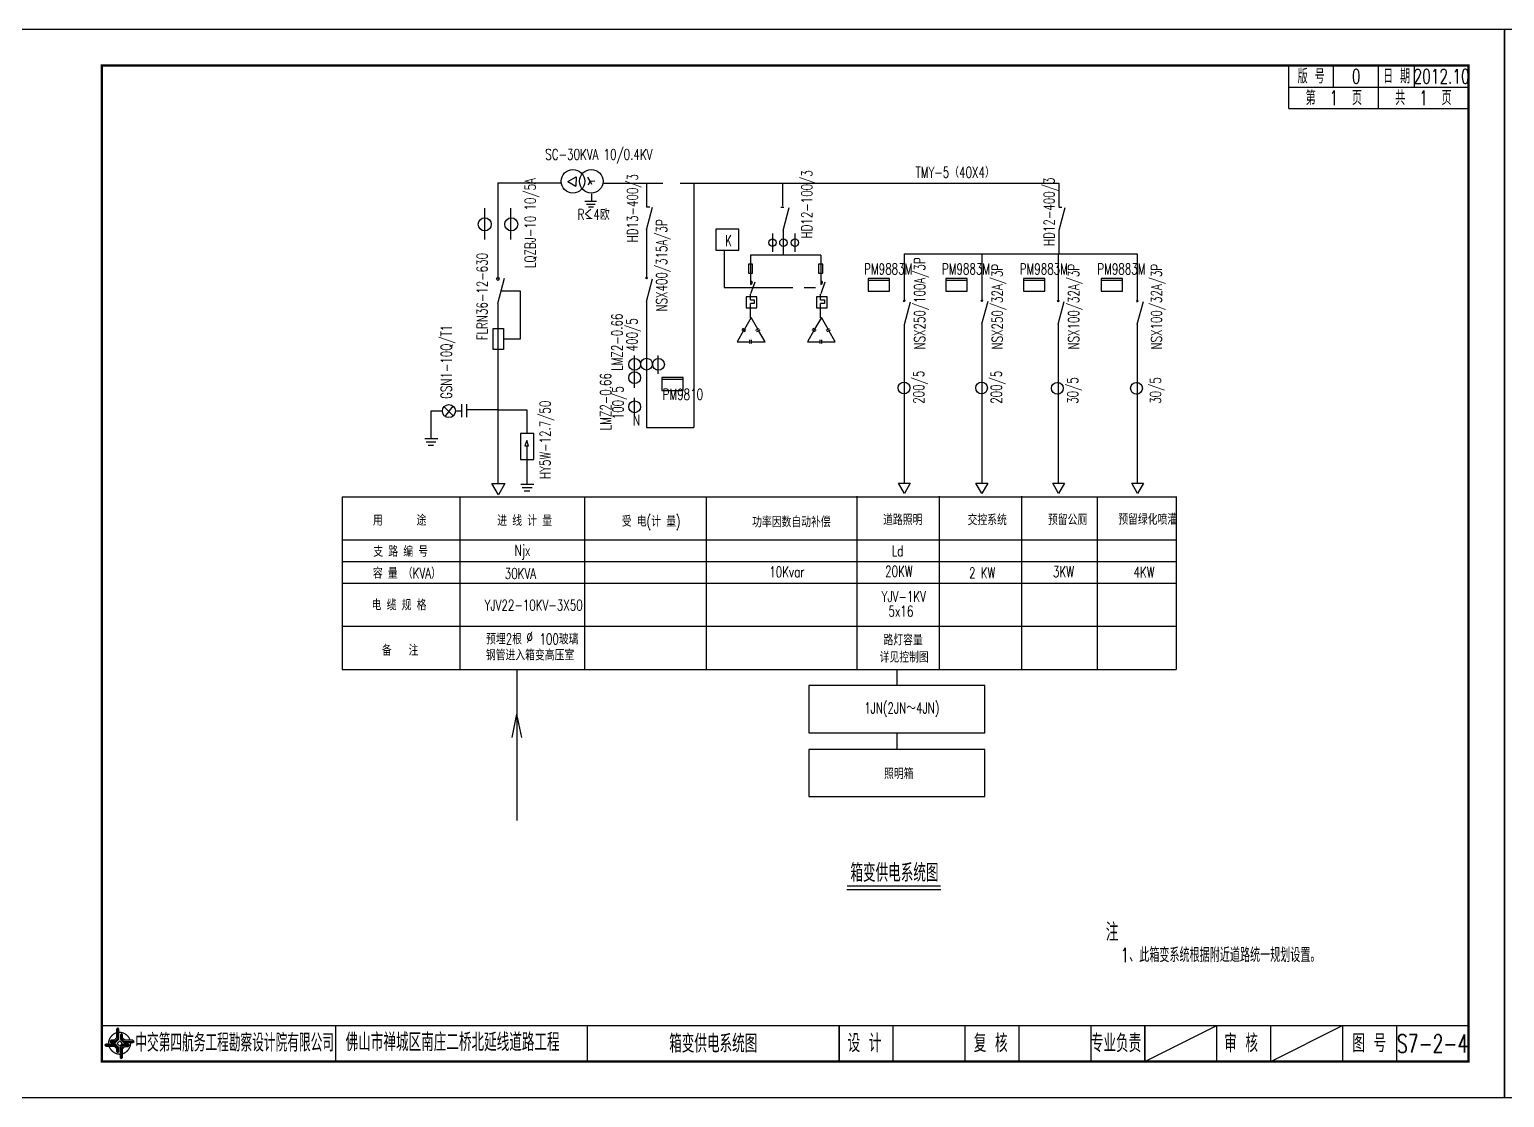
# Model space of a CAD drawing. Header units: millimetres. Extents: x 2 to 5882, y 1831 to 3462.
# Drawn here: x 1692.2 to 2102.4, y 2507.7 to 2804.7 of the extents above; entities that cross this region are included whole.
import ezdxf
from ezdxf.enums import TextEntityAlignment as Align

# ---------------------------------------------------------------- set-up
doc = ezdxf.new("R2010")
doc.units = ezdxf.units.MM
doc.linetypes.add('CENTER2', pattern=[28.575, 19.05, -3.175, 3.175, -3.175])
for name, color, linetype in [('10', 7, 'Continuous'), ('15', 15, 'Continuous'), ('16', 7, 'Continuous'), ('D', 7, 'Continuous'), ('DQ', 1, 'Continuous'), ('图框', 7, 'Continuous'), ('文字', 7, 'Continuous'), ('标注', 4, 'Continuous'), ('次轮廓线', 7, 'Continuous')]:
    doc.layers.add(name, color=color, linetype=linetype)
doc.styles.get("Standard").update_dxf_attribs({"font": 'simplex1.shx', "width": 0.7, "bigfont": 'hztxt.shx'})

# ---------------------------------------------------------------- blocks, each defined once
blk = doc.blocks.new('series')
at = {"width": 0.75}
for tag, height, p in [('页码', 4, (-35, -19)), ('图名', 5, (-220, -282)), ('图号', 5, (-20, -282))]:
    blk.add_attdef(tag, text='', height=height, dxfattribs=at).set_placement(p, align=Align.MIDDLE_CENTER)
blk = doc.blocks.new('tb')
at = {"lineweight": -3}
h = blk.add_hatch(color=256, dxfattribs=at)
h.paths.add_polyline_path([(-1.23, -0.13), (-3.78, -0.14), (-4.14, -0.41), (-1.4, -0.44), (-0.56, -1.24), (-0.54, -2.62), (-0.27, -2.2), (-0.26, -1.06)])
h.paths.add_polyline_path([(0.13, -1.08), (0.14, -3.86), (0.41, -4.26), (0.44, -1.24), (1.25, -0.43), (2.66, -0.43), (2.26, -0.16), (1.07, -0.15)])
h.paths.add_polyline_path([(1.08, 0.3), (3.62, 0.3), (4.02, 0.56), (1.25, 0.57), (0.43, 1.39), (0.43, 2.8), (0.16, 2.41), (0.15, 1.24)])
h.paths.add_polyline_path([(-0.28, 1.21), (-0.28, 3.99), (-0.56, 4.39), (-0.57, 1.41), (-1.38, 0.6), (-2.74, 0.56), (-2.33, 0.3), (-1.2, 0.29)])
for p, q in [((-0.56, 4.39), (-0.57, 1.41)), ((-1.38, 0.6), (-2.74, 0.56)), ((-0.57, 1.41), (-1.38, 0.6)), ((0.43, 2.8), (0.43, 1.39)), ((0.43, 1.39), (1.25, 0.57)), ((1.25, 0.57), (4.02, 0.56)), ((-4.14, -0.41), (-1.4, -0.44)), ((-1.4, -0.44), (-0.56, -1.24)), ((-0.56, -1.24), (-0.54, -2.62)), ((0.41, -4.26), (0.44, -1.24)), ((0.44, -1.24), (1.25, -0.43)), ((1.25, -0.43), (2.66, -0.43))]:
    blk.add_line(p, q, dxfattribs=at)
at = {"lineweight": -3, "flags": 128}
for points in [[(-0.9, 3.99), (-0.9, 1.58), (-1.53, 0.91), (-2.34, 0.91), (-2.74, 0.56), (-2.33, 0.3), (-1.2, 0.29), (-0.28, 1.21), (-0.28, 3.99), (-0.56, 4.39)], [(-0.04, 0.77), (0.68, 0.04), (-0.04, -0.69), (-0.77, 0.05)], [(3.62, 0.92), (1.43, 0.92), (0.77, 1.54), (0.77, 2.38), (0.43, 2.8), (0.16, 2.41), (0.15, 1.24), (1.08, 0.3), (3.62, 0.3), (4.02, 0.56)], [(-3.73, -0.76), (-1.54, -0.76), (-0.89, -1.39), (-0.89, -2.21), (-0.54, -2.62), (-0.27, -2.2), (-0.26, -1.06), (-1.23, -0.13), (-3.78, -0.14), (-4.14, -0.41)], [(0.75, -3.85), (0.75, -1.43), (1.4, -0.78), (2.26, -0.78), (2.66, -0.43), (2.26, -0.16), (1.07, -0.15), (0.13, -1.08), (0.14, -3.86), (0.41, -4.26)]]:
    blk.add_lwpolyline(points, close=True, dxfattribs=at)
at = {"lineweight": -3, "const_width": 0.35, "flags": 128}
for points in [[(-0.9, 3.02, 0.324167), (-3.16, -0.14)], [(2.88, 0.92, 0.324403), (-0.24, 3.15)], [(0.75, -2.86, 0.325418), (3.02, 0.26)], [(-2.98, -0.76, 0.322976), (0.14, -2.98)]]:
    blk.add_lwpolyline(points, format="xyb", dxfattribs=at)
blk = doc.blocks.new('B')
for p, q in [((-956, 16), (-612, 221)), ((-956, 16), (-606, -179)), ((-606, -179), (-615, 218)), ((0, 0), (-104, -171)), ((2, -5), (-93, 171)), ((-5, 0), (195, -5))]:
    blk.add_line(p, q)
blk = doc.blocks.new('123')
blk.add_lwpolyline([(422.36, 2507.71), (422.36, 2804.71), (2.36, 2804.71), (2.36, 2507.71)], close=True)

msp = doc.modelspace()

# ---------------------------------------------------------------- linework, layer by layer
at = {"color": 7}
for p, q in [((1848.16886, 2762.55082), (1848.16886, 2762.55082)), ((1848.16886, 2762.55082), (1848.47291, 2761.73714)), ((1849.91545, 2756.8867), (1846.6422, 2756.8867)), ((1849.55224, 2756.05706), (1847.11353, 2756.05706)), ((1849.08525, 2755.25335), (1847.71023, 2755.25335)), ((1822.10805, 2735.65988), (1822.93181, 2735.65988)), ((1863.84143, 2735.58932), (1863.60997, 2735.82077)), ((1863.60997, 2735.35786), (1863.84143, 2735.58932)), ((1863.8417, 2735.58917), (1864.06614, 2735.82743)), ((1864.07996, 2735.36473), (1863.8417, 2735.58917)), ((1935.47988, 2729.25014), (1935.24842, 2729.4816)), ((1935.24842, 2729.01869), (1935.47988, 2729.25014)), ((1935.48014, 2729.24999), (1935.70458, 2729.48826)), ((1935.71841, 2729.02555), (1935.48014, 2729.24999)), ((1957.04583, 2729.26292), (1956.81437, 2729.49438)), ((1956.81437, 2729.03147), (1957.04583, 2729.26292)), ((1957.0461, 2729.26277), (1957.27054, 2729.50104)), ((1957.28436, 2729.03833), (1957.0461, 2729.26277)), ((1978.29882, 2729.20291), (1978.06737, 2729.43437)), ((1978.06737, 2728.97146), (1978.29882, 2729.20291)), ((1978.29909, 2729.20276), (1978.52353, 2729.44103)), ((1978.53736, 2728.97833), (1978.29909, 2729.20276)), ((2000.27627, 2729.20291), (2000.04482, 2729.43437)), ((2000.04482, 2728.97146), (2000.27627, 2729.20291)), ((2000.27654, 2729.20276), (2000.50098, 2729.44103)), ((2000.5148, 2728.97833), (2000.27654, 2729.20276)), ((1821.12945, 2715.73218), (1821.12945, 2721.5513)), ((1821.12945, 2721.5513), (1824.03901, 2721.5513)), ((1824.03901, 2721.5513), (1824.03901, 2715.73218)), ((1824.03901, 2715.73218), (1821.12945, 2715.73218)), ((1807.56615, 2699.79807), (1810.10833, 2697.21303)), ((1807.78915, 2697.12389), (1810.01913, 2699.93178)), ((1810.67708, 2698.65292), (1812.48332, 2698.65292)), ((1812.48332, 2696.92148), (1812.48332, 2700.54442)), ((1813.80095, 2696.92148), (1813.80095, 2700.54442)), ((1822.51765, 2698.89652), (1813.80095, 2698.89652)), ((1802.15779, 2690.96702), (1805.79473, 2690.96702)), ((1802.56135, 2690.0452), (1805.27103, 2690.0452)), ((1803.08023, 2689.15218), (1804.60803, 2689.15218)), ((1822.6368, 2675.34075), (1820.81832, 2678.49044)), ((1820.81832, 2678.49044), (1824.45527, 2678.49044)), ((1824.45527, 2678.49044), (1822.6368, 2675.34075)), ((1828.86991, 2678.26131), (1832.50686, 2678.26131)), ((1935.49196, 2675.71089), (1933.85534, 2678.54561)), ((1933.85534, 2678.54561), (1937.12859, 2678.54561)), ((1937.12859, 2678.54561), (1935.49196, 2675.71089)), ((1957.04376, 2675.71629), (1955.40713, 2678.55102)), ((1955.40713, 2678.55102), (1958.68039, 2678.55102)), ((1958.68039, 2678.55102), (1957.04376, 2675.71629)), ((1976.74535, 2678.55102), (1980.0186, 2678.55102)), ((1978.38198, 2675.71629), (1976.74535, 2678.55102)), ((1980.0186, 2678.55102), (1978.38198, 2675.71629)), ((2000.35943, 2675.71629), (1998.7228, 2678.55102)), ((1998.7228, 2678.55102), (2001.99605, 2678.55102)), ((2001.99605, 2678.55102), (2000.35943, 2675.71629)), ((1829.27348, 2677.33949), (1831.98316, 2677.33949)), ((1829.79236, 2676.44648), (1831.32015, 2676.44648))]:
    msp.add_line(p, q, dxfattribs=at)
for p, q in [((1848.47547, 2759.02967), (1848.47547, 2756.8867)), ((1863.81891, 2749.01334), (1865.51327, 2755.33678)), ((1863.83325, 2755.42097), (1864.70901, 2755.42097)), ((1901.12587, 2755.2718), (1902.00163, 2755.2718)), ((1901.75578, 2748.85166), (1903.45349, 2755.1876)), ((1978.42916, 2755.2718), (1979.30492, 2755.2718)), ((1978.54198, 2748.86416), (1980.23634, 2755.1876)), ((1822.453, 2728.52509), (1824.33562, 2735.55114)), ((1931.32026, 2735.50593), (1925.41023, 2735.50593)), ((1925.41023, 2735.50593), (1925.41023, 2731.9176)), ((1931.32026, 2731.9176), (1931.32026, 2735.50593)), ((1952.94051, 2735.50593), (1947.03049, 2735.50593)), ((1947.03049, 2735.50593), (1947.03049, 2731.9176)), ((1952.94051, 2731.9176), (1952.94051, 2735.50593)), ((1968.66149, 2735.50593), (1968.66149, 2731.9176)), ((1974.57152, 2735.50593), (1968.66149, 2735.50593)), ((1974.57152, 2731.9176), (1974.57152, 2735.50593)), ((1996.14407, 2735.50593), (1990.23405, 2735.50593)), ((1990.23405, 2735.50593), (1990.23405, 2731.9176)), ((1996.14407, 2731.9176), (1996.14407, 2735.50593)), ((1863.76998, 2729.02421), (1865.46434, 2735.34765)), ((1931.32026, 2734.93043), (1925.41023, 2734.93043)), ((1925.41023, 2731.9176), (1931.32026, 2731.9176)), ((1952.94051, 2734.93043), (1947.03049, 2734.93043)), ((1947.03049, 2731.9176), (1952.94051, 2731.9176)), ((1974.57152, 2734.93043), (1968.66149, 2734.93043)), ((1968.66149, 2731.9176), (1974.57152, 2731.9176)), ((1996.14407, 2734.93043), (1990.23405, 2734.93043)), ((1990.23405, 2731.9176), (1996.14407, 2731.9176)), ((1935.55371, 2722.69482), (1937.24807, 2729.01826)), ((1957.06827, 2722.81984), (1958.76263, 2729.14328)), ((1978.2739, 2722.72927), (1979.96826, 2729.05271)), ((2000.25134, 2722.72927), (2001.9457, 2729.05271)), ((1873.97443, 2707.92655), (1868.06441, 2707.92655)), ((1868.06441, 2707.92655), (1868.06441, 2704.33822)), ((1873.97443, 2707.35104), (1868.06441, 2707.35104)), ((1873.97443, 2704.33822), (1873.97443, 2707.92655)), ((1868.06441, 2704.33822), (1873.97443, 2704.33822)), ((1830.49576, 2690.4383), (1829.93205, 2688.90193)), ((1830.98261, 2688.90193), (1830.49576, 2690.4383)), ((1829.93205, 2688.90193), (1830.98261, 2688.90193)), ((1919.53346, 2565.51007), (1945.59779, 2565.51007)), ((2002.36361, 2517.70635), (2022.36361, 2527.70635)), ((2037.36361, 2517.70635), (2057.36361, 2527.70635))]:
    msp.add_line(p, q)
at = {"color": 3}
for p, q in [((1779.20355, 2674.76008), (2011.10416, 2674.76008)), ((1779.20355, 2674.76008), (1779.20355, 2626.76008)), ((1811.9361, 2674.76008), (1811.9361, 2626.75539)), ((1846.59928, 2674.52476), (1846.59928, 2626.75043)), ((1880.40301, 2674.8065), (1880.40301, 2626.74559)), ((1922.2786, 2674.93166), (1922.2786, 2626.86475)), ((1945.19138, 2674.93166), (1945.19138, 2626.86147)), ((1968.10416, 2674.93166), (1968.10416, 2626.85819)), ((1968.10416, 2674.93166), (1968.10416, 2626.85819)), ((1989.10416, 2674.85518), (1989.10416, 2626.85518)), ((2011.10416, 2674.85203), (2011.10416, 2626.85203)), ((2011.10416, 2674.85203), (2011.10416, 2626.76008)), ((1779.20184, 2662.76008), (2011.10416, 2662.76008)), ((1779.20098, 2656.76008), (2011.10416, 2656.76008)), ((1779.20012, 2650.76008), (2011.10416, 2650.76008)), ((1779.1984, 2638.76008), (2011.10416, 2638.76008)), ((1779.19668, 2626.76008), (2011.10416, 2626.76008))]:
    msp.add_line(p, q, dxfattribs=at)
for points, const_width in [([(2092.36361, 2794.70635), (1712.36361, 2794.70635), (1712.36361, 2517.70635), (2092.36361, 2517.70635), (2092.36361, 2794.70635)], 0.7), ([(1919.53172, 2566.51007), (1945.59779, 2566.51007)], 0.4), ([(1712.36361, 2527.70635), (2092.36361, 2527.70635)], 0.4), ([(1987.36361, 2517.70635), (1987.36361, 2527.70635)], 0.4), ([(2002.36361, 2517.70635), (2002.36361, 2527.70635)], 0.4), ([(2022.36361, 2517.70635), (2022.36361, 2527.70635)], 0.4), ([(2037.36361, 2517.70635), (2037.36361, 2527.70635)], 0.4), ([(2057.36361, 2517.70635), (2057.36361, 2527.70635)], 0.4), ([(2072.36361, 2517.70635), (2072.36361, 2527.70635)], 0.4)]:
    msp.add_lwpolyline(points, dxfattribs=dict(const_width=const_width))
at = {"color": 7}
for centre, radius in [((1843.34365, 2762.48636), 3.27325), ((1848.44866, 2762.48636), 3.27325), ((1818.8293, 2750.5255), 1.81847), ((1826.20886, 2750.5255), 1.81847), ((1822.49869, 2735.30937), 0.36369), ((1860.4881, 2711.57663), 1.63663), ((1863.81754, 2711.64144), 1.63663), ((1867.1297, 2711.57663), 1.63663), ((1860.4881, 2707.86948), 1.63663), ((1935.40313, 2705.0246), 1.63663), ((1956.96124, 2705.0246), 1.63663), ((1978.05166, 2704.93824), 1.63663), ((2000.02911, 2704.93824), 1.63663), ((1808.85954, 2698.59469), 1.81847), ((1860.4881, 2699.77996), 1.63663)]:
    msp.add_circle(centre, radius, dxfattribs=at)
at = {"color": 1}
for centre in [(1898.84376, 2745.43442), (1901.87096, 2745.43442), (1905.06293, 2745.43442)]:
    msp.add_circle(centre, 1.03473, dxfattribs=at)
at = {"layer": '15', "color": 1}
for p, q in [((1822.49502, 2762.07381), (1822.49502, 2735.67784)), ((1822.49502, 2762.07381), (1840.09438, 2762.07381)), ((1830.22466, 2762.07381), (1840.09438, 2762.07381)), ((1851.63286, 2761.99633), (1868.3369, 2761.99633)), ((1863.84395, 2761.99633), (1863.84395, 2755.42097)), ((1873.17444, 2761.99633), (1978.42219, 2761.99633)), ((1876.93697, 2761.99633), (1876.93697, 2694.04237)), ((1978.42219, 2761.99633), (1978.42219, 2755.44982)), ((1818.8293, 2746.31385), (1818.8293, 2755.04252)), ((1826.1032, 2746.31385), (1826.1032, 2755.04252)), ((1863.84395, 2749.1068), (1863.84395, 2735.60987)), ((1978.42219, 2748.90331), (1978.42219, 2742.3568)), ((1935.48453, 2742.3568), (2000.27081, 2742.33696)), ((1935.48453, 2742.3568), (1935.48453, 2729.26378)), ((1957.05434, 2742.3568), (1957.05434, 2729.26378)), ((1978.29336, 2742.3568), (1978.29336, 2729.26378)), ((2000.27081, 2742.3568), (2000.27081, 2729.26378)), ((1822.49502, 2728.40394), (1822.49502, 2678.49044)), ((1863.84395, 2729.06336), (1863.84395, 2694.04237)), ((1935.48453, 2722.71728), (1935.48453, 2678.54561)), ((1957.05434, 2722.71728), (1957.05434, 2678.55102)), ((1978.29336, 2722.71728), (1978.29336, 2678.55102)), ((2000.27081, 2722.71728), (2000.27081, 2678.55102)), ((1860.4881, 2705.086), (1860.4881, 2714.0283)), ((1867.0346, 2708.99068), (1867.0346, 2714.0283)), ((1822.51765, 2698.89652), (1830.50825, 2698.89652)), ((1830.50825, 2698.89652), (1830.50825, 2692.39288)), ((1860.4881, 2697.19401), (1860.4881, 2702.23163)), ((1828.80328, 2692.39288), (1828.80328, 2685.11898)), ((1832.44023, 2692.39288), (1828.80328, 2692.39288)), ((1832.44023, 2685.11898), (1832.44023, 2692.39288)), ((1863.84395, 2694.04237), (1876.93697, 2694.04237)), ((1830.50825, 2688.90193), (1830.50825, 2678.26131)), ((1828.80328, 2685.11898), (1832.44023, 2685.11898)), ((1827.77768, 2626.75312), (1827.77768, 2584.70974)), ((1933.36703, 2626.86316), (1933.36703, 2622.24768)), ((1933.36703, 2626.86316), (1933.36703, 2622.24768)), ((1826.44843, 2607.80775), (1827.77768, 2614.34969)), ((1829.10693, 2607.80775), (1827.77768, 2614.34969)), ((1933.36703, 2609.13734), (1933.36703, 2604.52185)), ((1933.36703, 2609.13734), (1933.36703, 2604.52185))]:
    msp.add_line(p, q, dxfattribs=at)
at = {"layer": '15', "color": 7}
for points in [[(1908.8999, 2609.13734), (1957.83417, 2609.13734), (1957.83417, 2622.24768), (1908.8999, 2622.24768)], [(1908.8999, 2591.41151), (1957.83417, 2591.41151), (1957.83417, 2604.52185), (1908.8999, 2604.52185)]]:
    msp.add_lwpolyline(points, close=True, dxfattribs=at)
at = {"layer": 'D', "color": 1, "linetype": 'Continuous'}
for p, q in [((1901.68544, 2755.58081), (1901.68544, 2761.99633)), ((1901.75578, 2748.85166), (1901.75578, 2741.91768)), ((1912.31058, 2741.91768), (1892.72839, 2741.91768)), ((1892.67192, 2729.48705), (1892.67192, 2731.13898)), ((1892.67192, 2729.48705), (1893.7831, 2729.48705)), ((1892.67192, 2724.55009), (1892.67192, 2728.4989)), ((1893.7831, 2728.4989), (1892.67192, 2728.4989)), ((1893.7831, 2729.48705), (1893.7831, 2728.4989)), ((1912.21562, 2729.48705), (1912.21562, 2731.13898)), ((1912.21562, 2729.48705), (1913.3268, 2729.48705)), ((1912.21562, 2724.55009), (1912.21562, 2728.4989)), ((1913.3268, 2728.4989), (1912.21562, 2728.4989)), ((1913.3268, 2729.48705), (1913.3268, 2728.4989))]:
    msp.add_line(p, q, dxfattribs=at)
for points in [[(1883.06869, 2743.36878), (1889.43402, 2743.36878), (1889.43402, 2749.17178), (1883.06869, 2749.17178)], [(1892.11767, 2736.99059), (1893.28994, 2736.99059), (1893.28994, 2739.46871), (1892.11767, 2739.46871)], [(1911.66137, 2736.99059), (1912.83364, 2736.99059), (1912.83364, 2739.46871), (1911.66137, 2739.46871)], [(1891.51464, 2727.33639), (1894.48109, 2727.33639), (1894.48109, 2730.35893), (1891.51464, 2730.35893)], [(1911.05834, 2727.33639), (1914.02479, 2727.33639), (1914.02479, 2730.35893), (1911.05834, 2730.35893)]]:
    msp.add_lwpolyline(points, close=True, dxfattribs=at)
at = {"layer": 'DQ'}
for p, q in [((1898.83955, 2748.01169), (1898.83955, 2742.83805)), ((1905.06715, 2748.01169), (1905.06715, 2742.83805)), ((1892.72839, 2741.91768), (1892.72839, 2733.77576)), ((1912.27209, 2741.91768), (1912.27209, 2733.77576)), ((1893.8808, 2734.48673), (1892.68693, 2731.20138)), ((1913.4245, 2734.48673), (1912.23063, 2731.20138)), ((1892.87641, 2724.59469), (1891.00803, 2721.35856)), ((1894.73678, 2721.37245), (1892.87641, 2724.59469)), ((1912.42011, 2724.59469), (1910.55173, 2721.35856)), ((1914.28047, 2721.37245), (1912.42011, 2724.59469)), ((1890.7865, 2720.97485), (1888.99619, 2717.87394)), ((1890.29516, 2721.25853), (1891.19126, 2720.74116)), ((1890.53223, 2721.63327), (1891.42833, 2721.1159)), ((1890.9363, 2721.23432), (1890.91466, 2721.22413)), ((1890.91466, 2721.22413), (1890.91466, 2721.22413)), ((1894.23538, 2721.08297), (1895.13148, 2721.60034)), ((1894.494, 2720.70823), (1895.3901, 2721.2256)), ((1896.75664, 2717.87394), (1894.9637, 2720.97941)), ((1910.3302, 2720.97485), (1908.53989, 2717.87394)), ((1909.83886, 2721.25853), (1910.73496, 2720.74116)), ((1910.07593, 2721.63327), (1910.97203, 2721.1159)), ((1910.48, 2721.23432), (1910.45836, 2721.22413)), ((1910.45836, 2721.22413), (1910.45836, 2721.22413)), ((1913.77908, 2721.08297), (1914.67518, 2721.60034)), ((1914.0377, 2720.70823), (1914.9338, 2721.2256)), ((1916.30034, 2717.87394), (1914.5074, 2720.97941)), ((1888.99619, 2717.87394), (1892.54064, 2717.87394)), ((1892.54064, 2717.37957), (1892.54064, 2718.4143)), ((1892.99323, 2717.35804), (1892.99323, 2718.39277)), ((1892.99323, 2717.87394), (1896.75664, 2717.87394)), ((1908.53989, 2717.87394), (1912.08434, 2717.87394)), ((1912.08434, 2717.37957), (1912.08434, 2718.4143)), ((1912.53693, 2717.35804), (1912.53693, 2718.39277)), ((1912.53693, 2717.87394), (1916.30034, 2717.87394))]:
    msp.add_line(p, q, dxfattribs=at)
at = {"layer": 'DQ', "color": 3, "linetype": 'CENTER2'}
for p, q in [((1885.40023, 2743.36878), (1885.40023, 2732.99062)), ((1885.40023, 2732.99062), (1912.17983, 2732.99062))]:
    msp.add_line(p, q, dxfattribs=at)
at = {"layer": 'DQ', "color": 0, "linetype": 'Continuous'}
for p, q in [((1823.39431, 2732.03811), (1828.68108, 2732.03811)), ((1828.68108, 2732.03811), (1828.68108, 2718.60033)), ((1828.68108, 2718.60033), (1824.03901, 2718.60033)), ((1807.04196, 2698.53767), (1803.79612, 2698.53767)), ((1803.79612, 2698.53767), (1803.79612, 2690.96702))]:
    msp.add_line(p, q, dxfattribs=at)
at = {"layer": 'DQ'}
for centre in [(1892.721, 2734.30525), (1912.2647, 2734.30525)]:
    msp.add_arc(centre, 0.51736, 270.8184774, 89.1815226, dxfattribs=at)
at = {"layer": '图框', "const_width": 0.4}
for points in [[(1777.36361, 2527.70635), (1777.36361, 2517.70635)], [(1847.36361, 2517.70635), (1847.36361, 2527.70635)], [(1917.36361, 2517.70635), (1917.36361, 2527.70635)], [(1932.36361, 2517.70635), (1932.36361, 2527.70635)], [(1952.36361, 2517.70635), (1952.36361, 2527.70635)], [(1967.36361, 2517.70635), (1967.36361, 2527.70635)], [(1987.36361, 2517.70635), (1987.36361, 2527.70635)]]:
    msp.add_lwpolyline(points, dxfattribs=at)
at = {"layer": '次轮廓线'}
for p, q in [((2042.36361, 2782.70635), (2042.36361, 2794.70635)), ((2054.86361, 2788.70635), (2054.86361, 2794.70635)), ((2067.36361, 2788.70635), (2067.36361, 2794.70635)), ((2077.36361, 2788.70635), (2077.36361, 2794.70635)), ((2042.36361, 2788.70635), (2092.36361, 2788.70635)), ((2067.36361, 2782.70635), (2067.36361, 2788.70635)), ((2042.36361, 2782.70635), (2092.36361, 2782.70635))]:
    msp.add_line(p, q, dxfattribs=at)

# ---------------------------------------------------------------- block references
ref = msp.add_blockref('series', (2102.36361, 2804.70635))
ref.add_attrib('页码', '第  1  页    共  1  页', dxfattribs={"height": 4, "width": 0.7}).set_placement((2067.36361, 2785.70635), align=Align.MIDDLE_CENTER)
ref.add_attrib('图名', '箱变供电系统图', dxfattribs={"height": 5, "width": 0.7}).set_placement((1882.36361, 2522.70635), align=Align.MIDDLE_CENTER)
ref.add_attrib('图号', 'S7-2-4', dxfattribs={"height": 5, "width": 0.7}).set_placement((2082.36361, 2522.70635), align=Align.MIDDLE_CENTER)
at = {"color": 7, "xscale": -0.006546508477185853, "yscale": 0.00654650848446181, "zscale": 0.006546508480512, "rotation": 180}
msp.add_blockref('B', (1848.16886, 2762.55082), dxfattribs=at)
at = {"lineweight": -3}
msp.add_blockref('tb', (1717.35934, 2522.71169), dxfattribs=at)
at = {"layer": '标注'}
for p in [(1680, 0), (2100, 0)]:
    msp.add_blockref('123', p, dxfattribs=at)

# ---------------------------------------------------------------- texts
at = {"color": 7, "width": 0.7}
for s, p in [('HD12-100/3', (1909.87384, 2746.56857)), ('HD12-400/3', (1977.23387, 2744.50445))]:
    msp.add_text(s, height=3, rotation=90, dxfattribs=at).set_placement(p)
msp.add_text('%%C', height=3, dxfattribs=at).set_placement((1830.41948, 2634.24764))
at = {"width": 0.7}
for s, p in [('专业负责', (1994.35384, 2522.80094)), ('审 核', (2029.12764, 2522.80094)), ('图 号', (2064.74681, 2522.80094))]:
    msp.add_text(s, height=5, dxfattribs=at).set_placement(p, align=Align.MIDDLE_CENTER)
at = {"layer": '10', "width": 0.7}
for s, p in [('SC-30KVA 10/0.4KV', (1835.67815, 2768.47102)), ('TMY-5（40X4）', (1938.61627, 2763.49231)), ('R', (1844.64083, 2751.75203)), ('<', (1846.50575, 2752.19053)), ('-', (1846.72515, 2750.87501)), ('4欧', (1849.02887, 2751.75203)), ('PM9883M', (1924.31802, 2736.6168)), ('PM9883M', (1945.93828, 2736.6168)), ('PM9883M', (1967.56928, 2736.6168)), ('PM9883M', (1989.14184, 2736.6168)), ('PM9810', (1868.28323, 2701.75341)), ('N', (1860.04672, 2694.54516)), ('用      途', (1787.75119, 2666.742)), ('进 线 计 量', (1822.29971, 2666.63063)), ('受 电(计 量)', (1856.93806, 2666.44608)), ('道路照明', (1929.59248, 2666.87826)), ('交控系统', (1953.07831, 2666.84985)), ('预留公厕', (1975.42201, 2666.89287)), ('预留绿化喷灌', (1994.98025, 2666.98376)), ('功率因数自动补偿', (1893.17364, 2666.26938)), ('支 路 编 号', (1787.84659, 2658.05836)), ('Njx', (1827.12975, 2658.36358)), ('Ld', (1931.9948, 2658.20688)), ('容 量 （KVA）', (1787.71262, 2652.01187)), ('30KVA', (1824.37796, 2651.9358)), ('10Kvar', (1897.93025, 2652.37419)), ('20KW', (1930.1408, 2652.53303)), ('2 KW', (1953.4929, 2652.10409)), ('3KW', (1976.81898, 2652.41992)), ('4KW', (1999.21775, 2652.28812)), ('电 缆 规 格', (1787.37188, 2643.18965)), ('YJV22-10KV-3X50', (1818.78488, 2643.1187)), ('YJV-1KV', (1929.17988, 2645.50146)), ('5x16', (1931.06374, 2641.45493)), ('备   注', (1790.22446, 2630.57934)), ('预埋2根   100玻璃', (1819.20008, 2633.69907)), ('路灯容量', (1929.69549, 2633.44652)), ('钢管进入箱变高压室', (1819.14125, 2629.24699)), ('详见控制图', (1928.61553, 2628.6479))]:
    msp.add_text(s, height=3, dxfattribs=at).set_placement(p)
for s, p in [('HD13-400/3', (1861.40647, 2745.51511)), ('LQZBJ-10 10/5A', (1832.95104, 2738.34303)), ('NSX400/315A/3P', (1869.51929, 2726.25754)), ('FLRN36-12-630', (1819.59227, 2718.27704)), ('NSX250/100A/3P', (1941.25677, 2715.68861)), ('NSX250/32A/3P', (1962.82658, 2715.68861)), ('NSX100/32A/3P', (1984.0656, 2715.68861)), ('NSX100/32A/3P', (2007.08649, 2715.68861)), ('LMZ2-0.66', (1857.11402, 2709.76006)), ('400/5', (1861.27137, 2715.20005)), ('GSN1-10Q/T1', (1809.64596, 2701.96378)), ('LMZ2-0.66', (1853.93618, 2693.23525)), ('200/5', (1941.0058, 2700.61886)), ('200/5', (1962.57561, 2700.61886)), ('30/5', (1983.81463, 2700.61886)), ('30/5', (2006.83552, 2700.61886)), ('100/5', (1857.36391, 2696.3033)), ('HY5W-12.7/50', (1837.10834, 2679.70391))]:
    msp.add_text(s, height=3, rotation=90, dxfattribs=at).set_placement(p)
at = {"layer": '16', "width": 0.7}
for s, p in [('1JN(2JN～4JN)', (1924.31235, 2614.52619)), ('照明箱', (1929.8388, 2596.25986))]:
    msp.add_text(s, height=3, dxfattribs=at).set_placement(p)
at = {"layer": 'D', "color": 7, "linetype": 'Continuous', "width": 0.7}
msp.add_text('K', height=3, dxfattribs=at).set_placement((1885.66754, 2744.48347))
at = {"layer": '图框'}
for s, width, p in [('中交第四航务工程勘察设计院有限公司', 0.65, (1749.29445, 2522.9548)), ('佛山市禅城区南庄二桥北延线道路工程', 0.7, (1809.89249, 2523.09299)), ('设 计', 0.7, (1924.40828, 2522.80094)), ('复 核', 0.7, (1959.50309, 2522.80094))]:
    msp.add_text(s, height=5, dxfattribs=dict(at, width=width)).set_placement(p, align=Align.MIDDLE_CENTER)
at = {"layer": '文字', "width": 0.7}
for s, p in [('版 号', (2048.61361, 2791.70635)), ('0', (2061.11361, 2791.70635)), ('日 期', (2072.36361, 2791.70635)), ('2012.10', (2084.86361, 2791.70635))]:
    msp.add_text(s, height=4, dxfattribs=at).set_placement(p, align=Align.MIDDLE_CENTER)
for s, height, p in [('箱变供电系统图', 5, (1920.49311, 2567.68513)), ('注', 5, (1991.50354, 2551.19409)), ('1、此箱变系统根据附近道路统一规划设置。', 4, (1995.60742, 2545.33948, 0.01514))]:
    msp.add_text(s, height=height, dxfattribs=at).set_placement(p)

doc.saveas('drawing.dxf')
